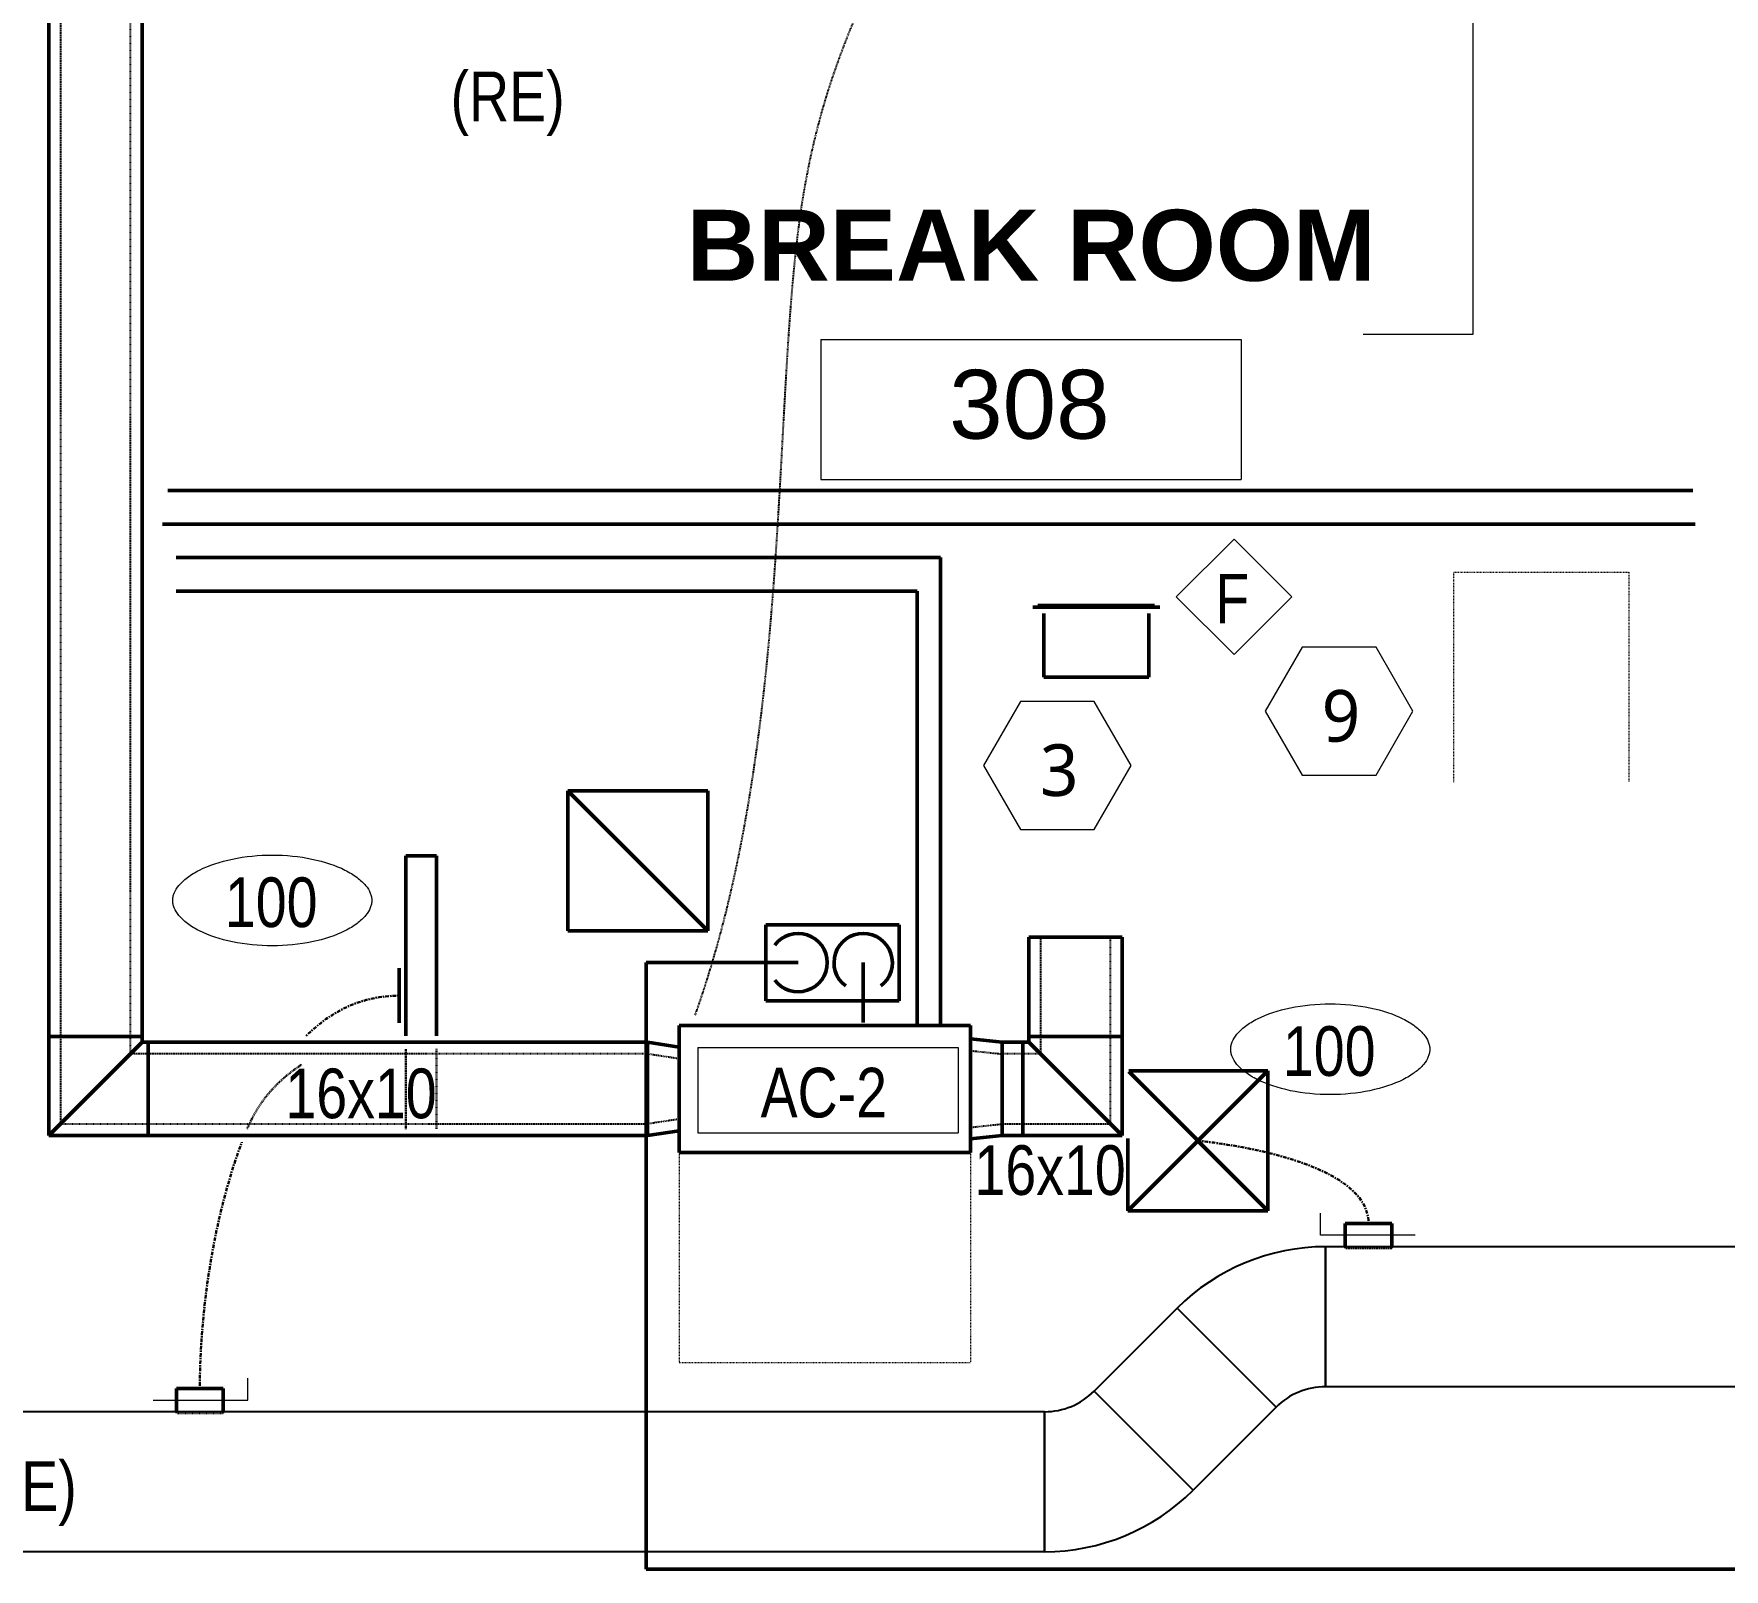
# Model space of a CAD drawing. Header units: inches. Extents: x 12453 to 15257, y -272 to 1517.
# Drawn here: x 14183.9 to 14473.7, y 229 to 492.3 of the extents above; entities that cross this region are included whole.
import ezdxf

# ---------------------------------------------------------------- set-up
doc = ezdxf.new("R2010")
doc.units = ezdxf.units.IN
doc.header["$MEASUREMENT"] = 0
for name, pattern in [('_ Hidden  _below_ behind_ beyond_', [0.09375, 0.0625, -0.03125]), ('Center', [1.25, 0.25, -0.1875, 0.625, -0.1875]), ('Dash', [0.25, 0.125, -0.125]), ('Hidden 1_16_', [0.09375, 0.0625, -0.03125]), ('Hidden 1_32_', [0.0625, 0.03125, -0.03125])]:
    doc.linetypes.add(name, pattern=pattern)
for name, color, linetype, lineweight in [('A-ANNO-NOTE', 131, 'Continuous', 20), ('A-AREA-IDEN', 2, 'Continuous', 20), ('A-DETL', 90, 'Continuous', 9), ('A-DETL-DEMO', 6, 'Continuous', 18), ('A-DETL-HDLN', 90, 'Dash', 9), ('G-ANNO-TEXT', 231, 'Continuous', 9), ('M-EQPM', 50, 'Continuous', 18), ('M-EQPM-HDLN', 50, 'Continuous', 18), ('M-EQPM-IDEN', 50, 'Continuous', 20), ('M-HVAC-CDFF', 50, 'Continuous', 50), ('M-HVAC-CDFF-IDEN', 2, 'Continuous', 20), ('M-HVAC-DUCT', 70, 'Continuous', 18), ('M-HVAC-DUCT-CNTR', 70, 'Continuous', 18), ('M-HVAC-DUCT-IDEN', 70, 'Continuous', 20)]:
    doc.layers.add(name, color=color, linetype=linetype, lineweight=lineweight)
doc.styles.add('Arial', font='arial.ttf', dxfattribs={"height": 11.802395})
doc.styles.add('Arial_B', font='arialbd.ttf', dxfattribs={"height": 12.177074})
doc.styles.add('Swis721 BT', font='swiss.ttf', dxfattribs={"width": 0.8, "height": 8.514638})
doc.styles.add('Trebuchet MS', font='trebuc.ttf', dxfattribs={"height": 8.861538})

# ---------------------------------------------------------------- blocks, each defined once
blk = doc.blocks.new('Rectangular Elbow - Radius - 1 W-2782605-3RD FLOOR PLAN - NEW')
at = {"layer": 'M-HVAC-DUCT', "lineweight": 25}
for p, q in [((-1.46, 15.51), (15.51, -1.46)), ((-9.94, -12), (-9.94, 12))]:
    blk.add_line(p, q, dxfattribs=at)
for radius in [12, 36]:
    blk.add_arc((-9.94, 24), radius, 270, 315, dxfattribs=at)
blk = doc.blocks.new('Return Diffuser - Rectangular Outlet _PAR_ - PAR-8x8_24x24-V135-3RD FLOOR PLAN - NEW')
at = {"layer": 'M-HVAC-CDFF'}
for p, q in [((12, 12), (-12, 12)), ((-12, 12), (-12, -12)), ((-12, 12), (12, -12)), ((12, -12), (12, 12)), ((-12, -12), (12, -12))]:
    blk.add_line(p, q, dxfattribs=at)
blk = doc.blocks.new('Supply Diffuser _OMNI_ - 8_ RD INLET _24x24_-V149-3RD FLOOR PLAN - NEW')
at = {"layer": 'M-HVAC-CDFF'}
for p, q in [((12, 12), (-12, -12)), ((-12, 11.87), (-12, -12)), ((-12, 11.87), (-12, -12)), ((-11.87, 11.87), (12, -12)), ((12, 12), (-0.39, 12)), ((-0.39, 12), (12, 12)), ((12, -12), (12, 12)), ((12, 12), (12, -12)), ((-12, -12), (12, -12)), ((-12, -12), (12, -12))]:
    blk.add_line(p, q, dxfattribs=at)
blk = doc.blocks.new('Mechanical Base Equipment - Center Height - BASE-2399026-3RD FLOOR PLAN - NEW')
at = {"layer": 'M-EQPM', "lineweight": 50}
for p, q in [((24.96875, 10.90625), (-24.96875, 10.90625)), ((-24.96875, 10.90625), (-24.96875, -10.90625)), ((24.96875, -10.90625), (24.96875, 10.90625)), ((-24.96875, -10.90625), (24.96875, -10.90625))]:
    blk.add_line(p, q, dxfattribs=at)
at = {"layer": 'M-EQPM-HDLN', "linetype": 'Dash', "lineweight": 9}
for p, q in [((24.96875, 46.90625), (-24.96875, 46.90625)), ((-24.96875, 10.90625), (-24.96875, 46.90625)), ((24.96875, 10.90625), (24.96875, 46.90625))]:
    blk.add_line(p, q, dxfattribs=at)
blk = doc.blocks.new('Rectangular Transition - Angle - 45 Degree-3199211-3RD FLOOR PLAN - NEW')
at = {"layer": 'M-HVAC-DUCT', "lineweight": 50}
for p, q in [((0, 7.18), (5.43, 8)), ((5.43, 8), (5.43, -8)), ((5.43, -8), (0, -7.18))]:
    blk.add_line(p, q, dxfattribs=at)
blk = doc.blocks.new('Rectangular Elbow - Mitered - Standard-2784864-3RD FLOOR PLAN - NEW')
at = {"layer": 'M-HVAC-DUCT', "lineweight": 50}
for p, q in [((8, 9), (-8, 9)), ((-8, 9), (-8, 8)), ((8, -8), (8, 9)), ((-9, -8), (-9, 8)), ((-9, 8), (-8, 8)), ((8, -8), (-9, -8))]:
    blk.add_line(p, q, dxfattribs=at)
blk = doc.blocks.new('Rectangular Transition - Angle - 45 Degree-3199947-3RD FLOOR PLAN - NEW')
at = {"layer": 'M-HVAC-DUCT', "lineweight": 50}
for p, q in [((0, 8.57), (5.43, 8)), ((5.43, 8), (5.43, -8)), ((5.43, -8), (0, -8.57))]:
    blk.add_line(p, q, dxfattribs=at)
blk = doc.blocks.new('Return Grille _350_ - 350FS-3222997-3RD FLOOR PLAN - NEW')
at = {"layer": 'M-HVAC-CDFF'}
for p, q in [((14376.05, 394.25), (14356.05, 394.25)), ((14376.92, 394), (14355.17, 394))]:
    blk.add_line(p, q, dxfattribs=at)
blk = doc.blocks.new('Round Takeoff - Standard w_ VD-V221-3RD FLOOR PLAN - NEW')
at = {"layer": 'A-DETL-DEMO', "linetype": 'Hidden 1_16_', "lineweight": 30}
for p, q in [((-0.24, 4), (0, 4)), ((-0.24, 4), (-0.24, 0)), ((-0.24, 0), (-0.24, -4)), ((0, -4), (-0.24, -4))]:
    blk.add_line(p, q, dxfattribs=at)
at = {"layer": 'M-HVAC-DUCT'}
for p, q in [((2, 8), (2, -8.25)), ((2, -8.25), (5.75, -8.25))]:
    blk.add_line(p, q, dxfattribs=at)
at = {"layer": 'M-HVAC-DUCT', "lineweight": 50}
for p, q in [((0, 4), (4, 4)), ((4, 0), (4, 4)), ((4, -4), (4, 0)), ((4, -4), (0, -4))]:
    blk.add_line(p, q, dxfattribs=at)
blk = doc.blocks.new('Plenum Slot Supply _TBD_ - 8_ RD INLET - TBDI _48_ Plenum_-V177-3RD FLOOR PLAN - NEW')
at = {"layer": 'A-DETL-DEMO', "linetype": 'Hidden 1_16_', "lineweight": 30}
for p, q in [((-9.125, 2.625), (-22.875, 2.625)), ((-22.875, -2.625), (-9.125, -2.625))]:
    blk.add_line(p, q, dxfattribs=at)
at = {"layer": 'M-HVAC-CDFF'}
for p, q in [((24, 2.625), (-6.875, 2.625)), ((24, -2.625), (24, 2.625)), ((-6.875, -2.625), (24, -2.625)), ((-4.6875, -3.75), (-2.0625, -3.75)), ((-2.0625, -3.75), (2.0625, -3.75)), ((2.0625, -3.75), (4.6875, -3.75))]:
    blk.add_line(p, q, dxfattribs=at)
blk = doc.blocks.new('Round Takeoff - Standard w_ VD-V214-3RD FLOOR PLAN - NEW')
at = {"layer": 'A-DETL-DEMO', "linetype": 'Hidden 1_16_', "lineweight": 30}
for p, q in [((-0.24, 4), (0, 4)), ((-0.24, 4), (-0.24, 0)), ((-0.24, 0), (-0.24, -4)), ((0, -4), (-0.24, -4))]:
    blk.add_line(p, q, dxfattribs=at)
at = {"layer": 'M-HVAC-DUCT'}
for p, q in [((2, 8.25), (5.75, 8.25)), ((2, -8), (2, 8.25))]:
    blk.add_line(p, q, dxfattribs=at)
at = {"layer": 'M-HVAC-DUCT', "lineweight": 50}
for p, q in [((0, 4), (4, 4)), ((4, 0), (4, 4)), ((4, -4), (4, 0)), ((4, -4), (0, -4))]:
    blk.add_line(p, q, dxfattribs=at)
blk = doc.blocks.new('Diffuser Tag - Diffuser Tag _GPI_ - Airflow Only-1174567-3RD FLOOR PLAN - NEW')
at = {"layer": 'M-HVAC-CDFF-IDEN'}
for points, knots in [([(-0.2734, 0), (-0.2734, 0.0021), (-0.273, 0.0065), (-0.2703, 0.0153), (-0.2634, 0.0269), (-0.2481, 0.0414), (-0.2191, 0.0592), (-0.1685, 0.0762), (-0.0956, 0.0835), (-0.0228, 0.0762), (0.0278, 0.0592), (0.0568, 0.0414), (0.0721, 0.0269), (0.079, 0.0153), (0.0817, 0.0065), (0.0821, 0.0021), (0.0821, 0)], [0, 0, 0, 0, 0.098175, 0.19635, 0.392699, 0.589049, 0.785398, 1.178097, 1.570796, 1.963495, 2.356194, 2.552544, 2.748894, 2.945243, 3.043418, 3.141593, 3.141593, 3.141593, 3.141593]), ([(0.0821, 0), (0.0821, -0.0021), (0.0817, -0.0065), (0.079, -0.0153), (0.0721, -0.0269), (0.0568, -0.0414), (0.0278, -0.0592), (-0.0228, -0.0762), (-0.0956, -0.0835), (-0.1685, -0.0762), (-0.2191, -0.0592), (-0.2481, -0.0414), (-0.2634, -0.0269), (-0.2703, -0.0153), (-0.273, -0.0065), (-0.2734, -0.0021), (-0.2734, 0)], [3.141593, 3.141593, 3.141593, 3.141593, 3.239767, 3.337942, 3.534292, 3.730641, 3.926991, 4.31969, 4.712389, 5.105088, 5.497787, 5.694137, 5.890486, 6.086836, 6.185011, 6.283185, 6.283185, 6.283185, 6.283185])]:
    blk.add_open_spline(points, degree=3, knots=knots, dxfattribs=at)
blk = doc.blocks.new('Room Tag - Room Tag-84095-3RD FLOOR PLAN - NEW')
at = {"layer": 'A-AREA-IDEN'}
for p, q in [((-0.375, -0.0625), (-0.375, -0.3125)), ((-0.375, -0.0625), (0.375, -0.0625)), ((0.375, -0.0625), (0.375, -0.3125)), ((-0.375, -0.3125), (0.375, -0.3125))]:
    blk.add_line(p, q, dxfattribs=at)
blk = doc.blocks.new('Mechanical Equipment Tag - Equipment-1159227-3RD FLOOR PLAN - NEW')
at = {"layer": 'M-EQPM-IDEN'}
for p, q in [((0.0994, -0.3386), (0.5648, -0.3386)), ((0.0994, -0.3386), (0.0994, -0.491)), ((0.5648, -0.3386), (0.5648, -0.491)), ((0.0994, -0.491), (0.5648, -0.491))]:
    blk.add_line(p, q, dxfattribs=at)
blk = doc.blocks.new('Note Hexagon - Note Hexagon - _GPI_-1528888-3RD FLOOR PLAN - NEW')
at = {"layer": 'A-ANNO-NOTE'}
for p, q in [((-0.0694, 0.1147), (-0.1353, 0.0005)), ((0.0625, 0.1147), (-0.0694, 0.1147)), ((0.1284, 0.0005), (0.0625, 0.1147)), ((-0.1353, 0.0005), (-0.0694, -0.1137)), ((0.0625, -0.1137), (0.1284, 0.0005)), ((-0.0694, -0.1137), (0.0625, -0.1137))]:
    blk.add_line(p, q, dxfattribs=at)
blk = doc.blocks.new('Diffuser Tag - Diffuser Tag _GPI_ - Diffuser Tag Only-1174569-3RD FLOOR PLAN - NEW')
at = {"layer": 'M-HVAC-CDFF-IDEN'}
for p, q in [((0.1872, 0.1031), (0.084, 0)), ((0.2903, 0), (0.1872, 0.1031)), ((0.084, 0), (0.1872, -0.1031)), ((0.1872, -0.1031), (0.2903, 0))]:
    blk.add_line(p, q, dxfattribs=at)

msp = doc.modelspace()

# ---------------------------------------------------------------- linework, layer by layer
at = {"layer": 'A-AREA-IDEN'}
for p, q in [((14430.62, 526.25), (14430.62, 440.71)), ((14430.62, 440.71), (14411.81, 440.71))]:
    msp.add_line(p, q, dxfattribs=at)
at = {"layer": 'A-DETL', "lineweight": 50}
for p, q in [((14206.9, 413.99), (14468.33, 413.99)), ((14468.71, 408.2), (14205.99, 408.2)), ((14208.34, 402.49), (14339.34, 402.49)), ((14339.34, 402.49), (14339.34, 322.28)), ((14335.34, 396.7), (14208.34, 396.7)), ((14335.34, 396.7), (14335.34, 322.28)), ((14309.41, 326.49), (14309.41, 339.49)), ((14309.41, 339.49), (14332.26, 339.49)), ((14332.26, 339.49), (14332.26, 326.49)), ((14314.92, 333.03), (14288.92, 333.03)), ((14288.92, 333.03), (14288.92, 229.03)), ((14326.09, 333.03), (14326.09, 322.78)), ((14332.26, 326.49), (14309.41, 326.49)), ((14186.51, 303.37), (14202.51, 319.37)), ((14370.48, 303.37), (14354.48, 319.37)), ((14288.92, 229.03), (14651.92, 229.03))]:
    msp.add_line(p, q, dxfattribs=at)
for centre, start, end in [((14314.92, 333.03), 216.8699, 143.1301), ((14326.09, 333.03), 306.8699, 233.1301)]:
    msp.add_arc(centre, 5, start, end, dxfattribs=at)
at = {"layer": 'A-DETL', "linetype": '_ Hidden  _below_ behind_ beyond_', "lineweight": 25}
msp.add_open_spline([(14297.3, 324.02), (14313.87, 370.58), (14307.57, 476.25), (14329.9, 503.25), (14338.25, 526.72)], degree=3, knots=[0, 0, 0, 0, 3.996311, 7.477893, 7.477893, 7.477893, 7.477893], dxfattribs=at)
at = {"layer": 'A-DETL-DEMO', "linetype": 'Hidden 1_16_', "lineweight": 30}
msp.add_open_spline([(14220.5, 304.52), (14222.68, 309.77), (14226.04, 312.98), (14229.8, 315.55)], degree=3, dxfattribs=at)
at = {"layer": 'A-DETL-HDLN'}
for p, q in [((14427.34, 363.99), (14427.34, 399.99)), ((14427.34, 399.99), (14457.34, 399.99)), ((14457.34, 399.99), (14457.34, 363.99))]:
    msp.add_line(p, q, dxfattribs=at)
at = {"layer": 'M-HVAC-DUCT', "linetype": 'Hidden 1_32_', "lineweight": 25}
for p, q in [((14188.51, 977.37), (14188.51, 305.37)), ((14200.51, 317.37), (14200.51, 791.37)), ((14356.48, 337.37), (14368.48, 337.37)), ((14356.48, 337.37), (14356.48, 317.37)), ((14368.48, 305.37), (14368.48, 337.37)), ((14289.11, 317.37), (14200.51, 317.37)), ((14294.54, 316.54), (14289.11, 317.37)), ((14344.48, 317.94), (14349.91, 317.37)), ((14356.48, 317.37), (14349.91, 317.37)), ((14188.51, 305.37), (14289.11, 305.37)), ((14294.54, 306.19), (14289.11, 305.37)), ((14344.48, 304.79), (14349.91, 305.37)), ((14349.91, 305.37), (14368.48, 305.37))]:
    msp.add_line(p, q, dxfattribs=at)
at = {"layer": 'M-HVAC-DUCT', "lineweight": 50}
for p, q in [((14186.51, 791.37), (14186.51, 320.37)), ((14202.51, 791.37), (14202.51, 320.37)), ((14357.05, 382), (14357.05, 392.88)), ((14375.05, 382), (14375.05, 392.88)), ((14375.05, 382), (14357.05, 382)), ((14354.48, 337.37), (14370.48, 337.37)), ((14354.48, 337.37), (14354.48, 320.37)), ((14370.48, 337.37), (14370.48, 320.37)), ((14202.51, 320.37), (14186.51, 320.37)), ((14203.51, 303.37), (14203.51, 319.37)), ((14203.51, 319.37), (14289.11, 319.37)), ((14289.11, 319.37), (14289.11, 303.37)), ((14349.91, 303.37), (14349.91, 319.37)), ((14353.48, 319.37), (14349.91, 319.37)), ((14353.48, 319.37), (14353.48, 303.37)), ((14370.48, 320.37), (14354.48, 320.37)), ((14203.51, 303.37), (14289.11, 303.37)), ((14353.48, 303.37), (14349.91, 303.37))]:
    msp.add_line(p, q, dxfattribs=at)
at = {"layer": 'M-HVAC-DUCT', "lineweight": 25}
for p, q in [((14405.35, 260.32), (14405.35, 284.32)), ((14635.41, 284.32), (14405.35, 284.32)), ((14379.9, 273.78), (14365.66, 259.54)), ((14379.9, 273.78), (14396.87, 256.81)), ((14382.63, 242.57), (14365.66, 259.54)), ((14635.41, 260.32), (14405.35, 260.32)), ((14357.18, 256.03), (13968.95, 256.03)), ((14357.18, 256.03), (14357.18, 232.03)), ((14396.87, 256.81), (14382.63, 242.57)), ((14357.18, 232.03), (13968.95, 232.03))]:
    msp.add_line(p, q, dxfattribs=at)
at = {"layer": 'M-HVAC-DUCT-CNTR', "linetype": 'Center', "lineweight": 30}
for points in [[(14230.62, 320.5), (14234.99, 324.78), (14240.26, 327.37), (14246.55, 327.37)], [(14212.38, 260.03), (14212.38, 272.41), (14214.49, 288.76), (14219.6, 302.26)], [(14412.72, 288.32), (14412.72, 299.9), (14383.47, 302.48), (14383.47, 302.48)]]:
    msp.add_open_spline(points, degree=3, dxfattribs=at)

# ---------------------------------------------------------------- block references
at = {"layer": 'A-ANNO-NOTE', "xscale": 96, "yscale": 96, "zscale": 96}
for p in [(14408, 376.11), (14359.7, 366.79)]:
    msp.add_blockref('Note Hexagon - Note Hexagon - _GPI_-1528888-3RD FLOOR PLAN - NEW', p, dxfattribs=at)
at = {"layer": 'A-AREA-IDEN', "xscale": 95.99999999999994, "yscale": 95.99999999999994, "zscale": 95.99999999999994}
msp.add_blockref('Room Tag - Room Tag-84095-3RD FLOOR PLAN - NEW', (14354.86, 445.86), dxfattribs=at)
at = {"layer": 'M-EQPM', "lineweight": 50, "rotation": 180}
msp.add_blockref('Mechanical Base Equipment - Center Height - BASE-2399026-3RD FLOOR PLAN - NEW', (14319.51, 311.37), dxfattribs=at)
at = {"layer": 'M-EQPM-IDEN', "xscale": 95.99999999999994, "yscale": 95.99999999999994, "zscale": 95.99999999999994}
msp.add_blockref('Mechanical Equipment Tag - Equipment-1159227-3RD FLOOR PLAN - NEW', (14288.18, 351), dxfattribs=at)
at = {"layer": 'M-HVAC-CDFF'}
msp.add_blockref('Return Grille _350_ - 350FS-3222997-3RD FLOOR PLAN - NEW', (0, 0), dxfattribs=at)
at = {"layer": 'M-HVAC-CDFF', "extrusion": (0, 0, -1)}
for name, p, rotation in [('Return Diffuser - Rectangular Outlet _PAR_ - PAR-8x8_24x24-V135-3RD FLOOR PLAN - NEW', (-14287.47, 350.48), 270.0000000000001), ('Supply Diffuser _OMNI_ - 8_ RD INLET _24x24_-V149-3RD FLOOR PLAN - NEW', (-14383.47, 302.48), 270.0000000000005)]:
    msp.add_blockref(name, p, dxfattribs=dict(at, rotation=rotation))
at = {"layer": 'M-HVAC-CDFF', "linetype": 'Hidden 1_16_', "lineweight": 30, "extrusion": (0, 0, -1), "rotation": 89.99999999999915}
msp.add_blockref('Plenum Slot Supply _TBD_ - 8_ RD INLET - TBDI _48_ Plenum_-V177-3RD FLOOR PLAN - NEW', (-14250.3, 327.37), dxfattribs=at)
at = {"layer": 'M-HVAC-CDFF-IDEN', "xscale": 95.99999999999994, "yscale": 95.99999999999994, "zscale": 95.99999999999994}
for name, p in [('Diffuser Tag - Diffuser Tag _GPI_ - Diffuser Tag Only-1174569-3RD FLOOR PLAN - NEW', (14371.69, 395.74)), ('Diffuser Tag - Diffuser Tag _GPI_ - Airflow Only-1174567-3RD FLOOR PLAN - NEW', (14233.98, 343.69)), ('Diffuser Tag - Diffuser Tag _GPI_ - Airflow Only-1174567-3RD FLOOR PLAN - NEW', (14415.33, 318.18))]:
    msp.add_blockref(name, p, dxfattribs=at)
at = {"layer": 'M-HVAC-DUCT', "lineweight": 50}
for name, p, rotation in [('Rectangular Elbow - Mitered - Standard-2784864-3RD FLOOR PLAN - NEW', (14194.51, 311.37), 270), ('Rectangular Transition - Angle - 45 Degree-3199211-3RD FLOOR PLAN - NEW', (14294.54, 311.37), 180)]:
    msp.add_blockref(name, p, dxfattribs=dict(at, rotation=rotation))
for name, p in [('Rectangular Transition - Angle - 45 Degree-3199947-3RD FLOOR PLAN - NEW', (14344.48, 311.37)), ('Rectangular Elbow - Mitered - Standard-2784864-3RD FLOOR PLAN - NEW', (14362.48, 311.37))]:
    msp.add_blockref(name, p, dxfattribs=at)
at = {"layer": 'M-HVAC-DUCT', "linetype": 'Hidden 1_16_', "lineweight": 30, "extrusion": (0, 0, -1), "rotation": 90}
for name, p in [('Round Takeoff - Standard w_ VD-V221-3RD FLOOR PLAN - NEW', (-14412.72, 284.32)), ('Round Takeoff - Standard w_ VD-V214-3RD FLOOR PLAN - NEW', (-14212.38, 256.03))]:
    msp.add_blockref(name, p, dxfattribs=at)
at = {"layer": 'M-HVAC-DUCT', "lineweight": 25, "rotation": 180}
msp.add_blockref('Rectangular Elbow - Radius - 1 W-2782605-3RD FLOOR PLAN - NEW', (14395.41, 272.32), dxfattribs=at)
at = {"layer": 'M-HVAC-DUCT', "lineweight": 25}
msp.add_blockref('Rectangular Elbow - Radius - 1 W-2782605-3RD FLOOR PLAN - NEW', (14367.12, 244.03), dxfattribs=at)

# ---------------------------------------------------------------- texts
at = {"layer": 'A-ANNO-NOTE', "lineweight": 9, "char_height": 8.86, "width": 7.668, "attachment_point": 2, "line_spacing_factor": 1.032839, "style": 'Trebuchet MS'}
for s, insert in [('9', (14408, 379.78)), ('3', (14359.7, 370.47))]:
    msp.add_mtext(s, dxfattribs=dict(at, insert=insert))
at = {"layer": 'A-AREA-IDEN', "lineweight": 9, "attachment_point": 2, "line_spacing_factor": 0.938532}
for s, insert, char_height, width, style in [('BREAK ROOM', (14354.87, 462.11), 12.177, 136.656, 'Arial_B'), ('308', (14354.58, 434.67), 11.802, 32.832, 'Arial')]:
    msp.add_mtext(s, dxfattribs=dict(at, insert=insert, char_height=char_height, width=width, style=style))
at = {"layer": 'G-ANNO-TEXT', "color": 7, "insert": (14255.37, 485.82), "char_height": 8.515, "width": 22.356, "attachment_point": 1, "line_spacing_factor": 1.00667, "style": 'Swis721 BT'}
msp.add_mtext('(RE)', dxfattribs=at)
at = {"layer": 'M-EQPM-IDEN', "lineweight": 9, "insert": (14319.34, 315), "char_height": 8.515, "width": 25.164, "attachment_point": 2, "line_spacing_factor": 1.00667, "style": 'Swis721 BT'}
msp.add_mtext('AC-2', dxfattribs=at)
at = {"layer": 'M-HVAC-CDFF-IDEN', "lineweight": 9, "attachment_point": 2, "line_spacing_factor": 1.00667, "style": 'Swis721 BT'}
for s, insert, char_height, width in [('F', (14389.37, 399.69), 8.51, 6.588), ('100', (14224.62, 347.64), 8.515, 18.792), ('100', (14405.98, 322.13), 8.515, 18.792)]:
    msp.add_mtext(s, dxfattribs=dict(at, insert=insert, char_height=char_height, width=width))
at = {"layer": 'M-HVAC-DUCT-IDEN', "lineweight": 9, "char_height": 8.515, "attachment_point": 2, "line_spacing_factor": 1.00667, "style": 'Swis721 BT'}
for s, insert, width in [('16x10', (14240.02, 314.87), 30.456), ('16x10', (14358.13, 301.72), 30.456), ('24x12 (E)', (14170.66, 247.53), 48.384)]:
    msp.add_mtext(s, dxfattribs=dict(at, insert=insert, width=width))

doc.saveas('drawing.dxf')
